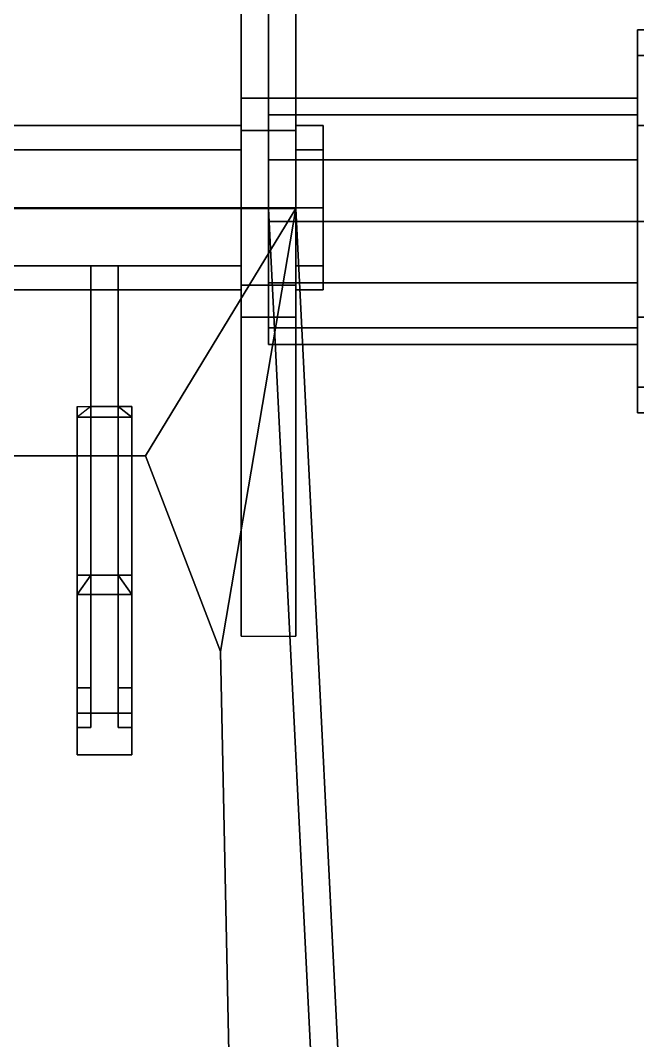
# Model space of a CAD drawing. Header units: millimetres. Extents: x -0.9 to 1, y -3.8 to 11.6.
# Drawn here: x 0.129 to 0.58, y -0.599 to 0.147 of the extents above; entities that cross this region are included whole.
import ezdxf

# ---------------------------------------------------------------- set-up
doc = ezdxf.new("R2010")
doc.units = ezdxf.units.MM
doc.layers.add('sleeve', color=5, linetype='Continuous')
doc.layers.add('wheels', color=2, linetype='Continuous')

msp = doc.modelspace()

# ---------------------------------------------------------------- linework, layer by layer
for points in [[(0.33001, 0.34953, 0.48167), (0.33001, 0.00953, 0.48167), (-0.33001, 0.00953, 0.48167), (-0.33001, 0.34953, 0.48167)], [(0.31001, 0.33, 0.77058), (0.33001, 0.34953, 0.77058), (0.33001, 0.00953, 0.77058), (0.31001, 0.00953, 0.77058)], [(0.33001, 0.34953, 0.50167), (0.31001, 0.33, 0.50167), (0.31001, 0.00953, 0.50167), (0.33001, 0.00953, 0.50167)], [(0.33001, 0.34953, 0.77058), (0.33001, 0.34953, 0.79058), (0.33001, 0.00953, 0.79058), (0.33001, 0.00953, 0.77058)], [(0.33001, 0.34953, 0.48167), (0.33001, 0.34953, 0.50167), (0.33001, 0.00953, 0.50167), (0.33001, 0.00953, 0.48167)], [(-0.29, 0.32913, 0.79058), (-0.29, 0.00953, 0.79058), (0.28999, 0.00953, 0.79058), (0.29, 0.32913, 0.79058)], [(0.29, 0.09, 0.95), (0.29, 0.32913, 0.79058), (0.28999, 0.00953, 0.79058)], [(0.33, 0.09, 0.95), (0.33001, 0.32913, 0.79058), (0.29, 0.32913, 0.79058), (0.29, 0.09, 0.95)], [(0.31001, 0.33, 0.50167), (0.31001, 0.33, 0.77058), (0.31001, 0.00953, 0.77058), (0.31001, 0.00953, 0.50167)], [(0.33, 0.00953, 0.79058), (0.33001, 0.32913, 0.79058), (0.33001, 0.32913, 0.79058), (0.33, 0.09, 0.95)], [(0.28999, 0.00953, 0.79058), (0.29, -0.07, 0.95), (0.29, 0.06657, 1.00657), (0.29, 0.09, 0.95)], [(0.33, 0.06657, 1.00657), (0.33, 0.09, 0.95), (0.29, 0.09, 0.95), (0.29, 0.06657, 1.00657)], [(0.33, 0.09, 0.95), (0.33, 0.06657, 1.00657), (0.33, 0.05243, 0.99243), (0.33, 0.07, 0.95)], [(0.33, 0.09, 0.95), (0.33, 0.09, 0.95), (0.33, 0.07, 0.95), (0.33, 0.05243, 0.90757)], [(0.33, 0.09, 0.95), (0.33, 0.09, 0.95), (0.33, 0.05243, 0.90757), (0.33, 0.00953, 0.79058)], [(0.33, 0.05243, 0.90757), (0.33, 0.07, 0.95), (0.35, 0.07, 0.95), (0.35, 0.05243, 0.90757)], [(0.33, 0.07, 0.95), (0.33, 0.05243, 0.99243), (0.35, 0.05243, 0.99243), (0.35, 0.07, 0.95)], [(0.35, 0.07, 0.95), (0.35, -0.03243, 0.90757), (0.35, 0.01, 0.89), (0.35, 0.05243, 0.90757)], [(0.35, 0.05243, 0.99243), (0.35, -0.05, 0.95), (0.35, -0.03243, 0.90757), (0.35, 0.07, 0.95)], [(0.29, -0.07, 0.95), (0.29, -0.04657, 1.00657), (0.29, 0.01, 1.03), (0.29, 0.06657, 1.00657)], [(0.33, 0.01, 1.03), (0.33, 0.06657, 1.00657), (0.29, 0.06657, 1.00657), (0.29, 0.01, 1.03)], [(0.33, 0.06657, 1.00657), (0.33, 0.01, 1.03), (0.33, 0.01, 1.01), (0.33, 0.05243, 0.99243)], [(0.33, 0.01, 0.89), (0.33, 0.05243, 0.90757), (0.35, 0.05243, 0.90757), (0.35, 0.01, 0.89)], [(0.33, 0.05243, 0.99243), (0.33, 0.01, 1.01), (0.35, 0.01, 1.01), (0.35, 0.05243, 0.99243)], [(0.33, 0.00953, 0.79058), (0.33, 0.00953, 0.79058), (0.33, 0.05243, 0.90757), (0.33, 0.01, 0.89)], [(0.35, 0.01, 1.01), (0.35, -0.03243, 0.99243), (0.35, -0.05, 0.95), (0.35, 0.05243, 0.99243)], [(-0.33001, 0.00953, 0.79058), (-0.22001, -0.17156, 0.74783), (0.22001, -0.17156, 0.74783), (0.33001, 0.00953, 0.79058)], [(-0.22001, -0.17156, 0.44995), (-0.33001, 0.00953, 0.48167), (0.33001, 0.00953, 0.48167), (0.22001, -0.17156, 0.44995)], [(0.33001, 0.00953, 0.79058), (0.22001, -0.17156, 0.74783), (0.27501, -0.31452, 0.71408), (0.33001, 0.00953, 0.79058)], [(0.22001, -0.17156, 0.44995), (0.33001, 0.00953, 0.48167), (0.33001, 0.00953, 0.48167), (0.27501, -0.31452, 0.4249)], [(0.33001, 0.00953, 0.79058), (0.27501, -0.31452, 0.71408), (0.30251, -1.63933, 0.40134), (0.41252, -1.63933, 0.40134)], [(0.27501, -0.31452, 0.4249), (0.33001, 0.00953, 0.48167), (0.41252, -1.63933, 0.19282), (0.30251, -1.63933, 0.19282)], [(0.29, -0.30326, 0.71674), (0.29, -0.07, 0.95), (0.29, -0.07, 0.95), (0.28999, 0.00953, 0.79058)], [(0.33, -0.04657, 1.00657), (0.33, 0.01, 1.03), (0.29, 0.01, 1.03), (0.29, -0.04657, 1.00657)], [(0.31001, 0.00953, 0.77058), (0.33001, 0.00953, 0.77058), (0.41252, -1.63933, 0.38134), (0.39252, -1.63933, 0.38134)], [(0.33001, 0.00953, 0.50167), (0.31001, 0.00953, 0.50167), (0.39252, -1.63933, 0.21282), (0.41252, -1.63933, 0.21282)], [(0.31001, 0.00953, 0.50167), (0.31001, 0.00953, 0.77058), (0.39252, -1.63933, 0.38134), (0.39252, -1.63933, 0.21282)], [(0.33, -0.03243, 0.90757), (0.33, 0.01, 0.89), (0.35, 0.01, 0.89), (0.35, -0.03243, 0.90757)], [(0.33, 0.01, 1.01), (0.33, -0.03243, 0.99243), (0.35, -0.03243, 0.99243), (0.35, 0.01, 1.01)], [(0.33, 0.01, 1.03), (0.33, -0.04657, 1.00657), (0.33, -0.03243, 0.99243), (0.33, 0.01, 1.01)], [(0.33, 0.00953, 0.79058), (0.33, 0.00953, 0.79058), (0.33, 0.01, 0.89), (0.33, -0.03243, 0.90757)], [(0.33, 0.00953, 0.79058), (0.33, 0.00953, 0.79058), (0.33, -0.07, 0.95), (0.33, -0.30326, 0.71674)], [(0.33, -0.07, 0.95), (0.33, -0.07, 0.95), (0.33001, 0.00953, 0.79058), (0.33, -0.03243, 0.90757)], [(0.33001, 0.00953, 0.77058), (0.33001, 0.00953, 0.79058), (0.41252, -1.63933, 0.40134), (0.41252, -1.63933, 0.38134)], [(0.33001, 0.00953, 0.48167), (0.33001, 0.00953, 0.50167), (0.41252, -1.63933, 0.21282), (0.41252, -1.63933, 0.19282)], [(0.33, -0.05, 0.95), (0.33, -0.03243, 0.90757), (0.35, -0.03243, 0.90757), (0.35, -0.05, 0.95)], [(0.33, -0.03243, 0.99243), (0.33, -0.05, 0.95), (0.35, -0.05, 0.95), (0.35, -0.03243, 0.99243)], [(0.33, -0.04657, 1.00657), (0.33, -0.07, 0.95), (0.33, -0.05, 0.95), (0.33, -0.03243, 0.99243)], [(0.33, -0.07, 0.95), (0.33, -0.07, 0.95), (0.33, -0.03243, 0.90757), (0.33, -0.05, 0.95)], [(0.33, -0.07, 0.95), (0.33, -0.04657, 1.00657), (0.29, -0.04657, 1.00657), (0.29, -0.07, 0.95)], [(0.33, -0.30326, 0.71674), (0.33, -0.07, 0.95), (0.29, -0.07, 0.95), (0.29, -0.30326, 0.71674)], [(-0.22001, -0.17156, 0.74783), (-0.22001, -0.17156, 0.44995), (0.22001, -0.17156, 0.44995), (0.22001, -0.17156, 0.74783)], [(0.22001, -0.17156, 0.74783), (0.22001, -0.17156, 0.44995), (0.27501, -0.31452, 0.4249), (0.27501, -0.31452, 0.71408)], [(0.27501, -0.31452, 0.71408), (0.27501, -0.31452, 0.4249), (0.30251, -1.63933, 0.19282), (0.30251, -1.63933, 0.40134)]]:
    msp.add_3dface(points)
at = {"layer": 'sleeve'}
for points in [[(0.29, 0.07, 0.95), (0.29, 0.05243, 0.90757), (0.08, 0.05243, 0.90757), (0.08, 0.07, 0.95)], [(0.29, 0.05243, 0.99243), (0.29, 0.07, 0.95), (0.08, 0.07, 0.95), (0.08, 0.05243, 0.99243)], [(0.29, 0.05243, 0.90757), (0.29, 0.01, 0.89), (0.08, 0.01, 0.89), (0.08, 0.05243, 0.90757)], [(0.29, 0.01, 1.01), (0.29, 0.05243, 0.99243), (0.08, 0.05243, 0.99243), (0.08, 0.01, 1.01)], [(0.29, 0.01, 0.89), (0.29, -0.03243, 0.90757), (0.08, -0.03243, 0.90757), (0.08, 0.01, 0.89)], [(0.29, -0.03243, 0.99243), (0.29, 0.01, 1.01), (0.08, 0.01, 1.01), (0.08, -0.03243, 0.99243)], [(0.29, -0.03243, 0.90757), (0.29, -0.05, 0.95), (0.08, -0.05, 0.95), (0.08, -0.03243, 0.90757)], [(0.29, -0.05, 0.95), (0.29, -0.03243, 0.99243), (0.08, -0.03243, 0.99243), (0.08, -0.05, 0.95)], [(0.18, -0.03243, 0.99243), (0.18, -0.05, 0.95), (0.18, -0.34107, 1.09542), (0.18, -0.2587, 1.2187)], [(0.18, -0.03243, 0.99243), (0.18, -0.03243, 0.99243), (0.18, -0.2587, 1.2187), (0.18, -0.13542, 1.30107)], [(0.18, -0.03243, 0.90757), (0.18, -0.03243, 0.90757), (0.18, -0.2587, 0.6813), (0.18, -0.34107, 0.80458)], [(0.18, -0.05, 0.95), (0.18, -0.03243, 0.90757), (0.18, -0.34107, 0.80458), (0.18, -0.37, 0.95)], [(0.2, -0.13542, 1.30107), (0.2, -0.03243, 0.99243), (0.18, -0.03243, 0.99243), (0.18, -0.13542, 1.30107)], [(0.2, -0.03243, 0.90757), (0.2, -0.2587, 0.6813), (0.18, -0.2587, 0.6813), (0.18, -0.03243, 0.90757)], [(0.2, -0.03243, 0.99243), (0.2, -0.03243, 0.99243), (0.2, -0.13542, 1.30107), (0.2, -0.2587, 1.2187)], [(0.2, -0.03243, 0.90757), (0.2, -0.05, 0.95), (0.2, -0.34107, 0.80458), (0.2, -0.2587, 0.6813)], [(0.2, -0.05, 0.95), (0.2, -0.03243, 0.99243), (0.2, -0.34107, 1.09542), (0.2, -0.37, 0.95)], [(0.2, -0.03243, 0.99243), (0.2, -0.03243, 0.99243), (0.2, -0.2587, 1.2187), (0.2, -0.34107, 1.09542)], [(0.18, -0.05, 0.95), (0.18, -0.05, 0.95), (0.18, -0.37, 0.95), (0.18, -0.34107, 1.09542)], [(0.2, -0.05, 0.95), (0.2, -0.05, 0.95), (0.2, -0.37, 0.95), (0.2, -0.34107, 0.80458)], [(0.17, -0.13542, 1.30107), (0.17, -0.2587, 1.2187), (0.17, -0.27284, 1.23284), (0.17, -0.14307, 1.31955)], [(0.17, -0.2587, 1.2187), (0.17, -0.13542, 1.30107), (0.18, -0.13542, 1.30107), (0.18, -0.2587, 1.2187)], [(0.21, -0.14307, 1.31955), (0.2, -0.13542, 1.30107), (0.18, -0.13542, 1.30107), (0.17, -0.14307, 1.31955)], [(0.21, -0.13542, 1.30107), (0.21, -0.2587, 1.2187), (0.2, -0.2587, 1.2187), (0.2, -0.13542, 1.30107)], [(0.21, -0.14307, 1.31955), (0.21, -0.13542, 1.30107), (0.2, -0.13542, 1.30107), (0.21, -0.14307, 1.31955)], [(0.21, -0.2587, 1.2187), (0.21, -0.13542, 1.30107), (0.21, -0.14307, 1.31955), (0.21, -0.27284, 1.23284)], [(0.21, -0.27284, 1.23284), (0.21, -0.14307, 1.31955), (0.17, -0.14307, 1.31955), (0.17, -0.27284, 1.23284)], [(0.17, -0.2587, 1.2187), (0.17, -0.34107, 1.09542), (0.17, -0.35955, 1.10307), (0.17, -0.27284, 1.23284)], [(0.17, -0.34107, 1.09542), (0.17, -0.2587, 1.2187), (0.18, -0.2587, 1.2187), (0.18, -0.34107, 1.09542)], [(0.17, -0.34107, 0.80458), (0.17, -0.2587, 0.6813), (0.17, -0.27284, 0.66716), (0.17, -0.35955, 0.79693)], [(0.17, -0.2587, 0.6813), (0.17, -0.34107, 0.80458), (0.18, -0.34107, 0.80458), (0.18, -0.2587, 0.6813)], [(0.2, -0.2587, 0.6813), (0.21, -0.27284, 0.66716), (0.17, -0.27284, 0.66716), (0.18, -0.2587, 0.6813)], [(0.18, -0.2587, 0.6813), (0.17, -0.27284, 0.66716), (0.17, -0.27284, 0.66716), (0.17, -0.2587, 0.6813)], [(0.21, -0.2587, 1.2187), (0.21, -0.34107, 1.09542), (0.2, -0.34107, 1.09542), (0.2, -0.2587, 1.2187)], [(0.21, -0.34107, 0.80458), (0.21, -0.2587, 0.6813), (0.2, -0.2587, 0.6813), (0.2, -0.34107, 0.80458)], [(0.21, -0.2587, 0.6813), (0.21, -0.27284, 0.66716), (0.21, -0.27284, 0.66716), (0.2, -0.2587, 0.6813)], [(0.21, -0.2587, 0.6813), (0.21, -0.34107, 0.80458), (0.21, -0.35955, 0.79693), (0.21, -0.27284, 0.66716)], [(0.21, -0.34107, 1.09542), (0.21, -0.2587, 1.2187), (0.21, -0.27284, 1.23284), (0.21, -0.35955, 1.10307)], [(0.21, -0.35955, 1.10307), (0.21, -0.27284, 1.23284), (0.17, -0.27284, 1.23284), (0.17, -0.35955, 1.10307)], [(0.21, -0.27284, 0.66716), (0.21, -0.35955, 0.79693), (0.17, -0.35955, 0.79693), (0.17, -0.27284, 0.66716)], [(0.17, -0.34107, 1.09542), (0.17, -0.37, 0.95), (0.17, -0.39, 0.95), (0.17, -0.35955, 1.10307)], [(0.17, -0.37, 0.95), (0.17, -0.34107, 1.09542), (0.18, -0.34107, 1.09542), (0.18, -0.37, 0.95)], [(0.17, -0.37, 0.95), (0.17, -0.34107, 0.80458), (0.17, -0.35955, 0.79693), (0.17, -0.39, 0.95)], [(0.17, -0.34107, 0.80458), (0.17, -0.37, 0.95), (0.18, -0.37, 0.95), (0.18, -0.34107, 0.80458)], [(0.21, -0.34107, 1.09542), (0.21, -0.37, 0.95), (0.2, -0.37, 0.95), (0.2, -0.34107, 1.09542)], [(0.21, -0.37, 0.95), (0.21, -0.34107, 0.80458), (0.2, -0.34107, 0.80458), (0.2, -0.37, 0.95)], [(0.21, -0.34107, 0.80458), (0.21, -0.37, 0.95), (0.21, -0.39, 0.95), (0.21, -0.35955, 0.79693)], [(0.21, -0.37, 0.95), (0.21, -0.34107, 1.09542), (0.21, -0.35955, 1.10307), (0.21, -0.39, 0.95)], [(0.21, -0.39, 0.95), (0.21, -0.35955, 1.10307), (0.17, -0.35955, 1.10307), (0.17, -0.39, 0.95)], [(0.21, -0.35955, 0.79693), (0.21, -0.39, 0.95), (0.17, -0.39, 0.95), (0.17, -0.35955, 0.79693)]]:
    msp.add_3dface(points, dxfattribs=at)
at = {"layer": 'wheels'}
for points in [[(0.66, 0.12124, 0.74), (0.66, 0.14, 0.67), (0.58, 0.14, 0.67), (0.58, 0.12124, 0.74)], [(0.66, 0.14, 0.67), (0.66, 0.12124, 0.6), (0.58, 0.12124, 0.6), (0.58, 0.14, 0.67)], [(0.58, 0.12124, 0.74), (0.58, 0.14, 0.67), (0.58, 0.09, 0.67), (0.58, 0.07794, 0.715)], [(0.58, 0.14, 0.67), (0.58, 0.12124, 0.6), (0.58, 0.07794, 0.625), (0.58, 0.09, 0.67)], [(0.66, 0.07, 0.79124), (0.66, 0.12124, 0.74), (0.58, 0.12124, 0.74), (0.58, 0.07, 0.79124)], [(0.66, 0.12124, 0.6), (0.66, 0.07, 0.54876), (0.58, 0.07, 0.54876), (0.58, 0.12124, 0.6)], [(0.58, 0.07, 0.79124), (0.58, 0.12124, 0.74), (0.58, 0.07794, 0.715), (0.58, 0.045, 0.74794)], [(0.58, 0.12124, 0.6), (0.58, 0.07, 0.54876), (0.58, 0.045, 0.59206), (0.58, 0.07794, 0.625)], [(0.58, 0.07794, 0.715), (0.58, 0.09, 0.67), (0.31, 0.09, 0.67), (0.31, 0.07794, 0.715)], [(0.58, 0.09, 0.67), (0.58, 0.07794, 0.625), (0.31, 0.07794, 0.625), (0.31, 0.09, 0.67)], [(0.58, 0.045, 0.74794), (0.58, 0.07794, 0.715), (0.31, 0.07794, 0.715), (0.31, 0.045, 0.74794)], [(0.58, 0.07794, 0.625), (0.58, 0.045, 0.59206), (0.31, 0.045, 0.59206), (0.31, 0.07794, 0.625)], [(0.66, 0, 0.81), (0.66, 0.07, 0.79124), (0.58, 0.07, 0.79124), (0.58, 0, 0.81)], [(0.66, 0.07, 0.54876), (0.66, 0, 0.53), (0.58, 0, 0.53), (0.58, 0.07, 0.54876)], [(0.58, 0, 0.81), (0.58, 0.07, 0.79124), (0.58, 0.045, 0.74794), (0.58, 0, 0.76)], [(0.58, 0.07, 0.54876), (0.58, 0, 0.53), (0.58, 0, 0.58), (0.58, 0.045, 0.59206)], [(0.58, 0, 0.76), (0.58, 0.045, 0.74794), (0.31, 0.045, 0.74794), (0.31, 0, 0.76)], [(0.58, 0.045, 0.59206), (0.58, 0, 0.58), (0.31, 0, 0.58), (0.31, 0.045, 0.59206)], [(0.66, -0.07, 0.79124), (0.66, 0, 0.81), (0.58, 0, 0.81), (0.58, -0.07, 0.79124)], [(0.66, 0, 0.53), (0.66, -0.07, 0.54876), (0.58, -0.07, 0.54876), (0.58, 0, 0.53)], [(0.58, -0.07, 0.79124), (0.58, 0, 0.81), (0.58, 0, 0.76), (0.58, -0.045, 0.74794)], [(0.58, -0.045, 0.74794), (0.58, 0, 0.76), (0.31, 0, 0.76), (0.31, -0.045, 0.74794)], [(0.58, 0, 0.58), (0.58, -0.045, 0.59206), (0.31, -0.045, 0.59206), (0.31, 0, 0.58)], [(0.58, 0, 0.53), (0.58, -0.07, 0.54876), (0.58, -0.045, 0.59206), (0.58, 0, 0.58)], [(0.58, -0.07794, 0.715), (0.58, -0.045, 0.74794), (0.31, -0.045, 0.74794), (0.31, -0.07794, 0.715)], [(0.58, -0.045, 0.59206), (0.58, -0.07794, 0.625), (0.31, -0.07794, 0.625), (0.31, -0.045, 0.59206)], [(0.58, -0.07, 0.54876), (0.58, -0.12124, 0.6), (0.58, -0.07794, 0.625), (0.58, -0.045, 0.59206)], [(0.58, -0.12124, 0.74), (0.58, -0.07, 0.79124), (0.58, -0.045, 0.74794), (0.58, -0.07794, 0.715)], [(0.66, -0.12124, 0.74), (0.66, -0.07, 0.79124), (0.58, -0.07, 0.79124), (0.58, -0.12124, 0.74)], [(0.66, -0.07, 0.54876), (0.66, -0.12124, 0.6), (0.58, -0.12124, 0.6), (0.58, -0.07, 0.54876)], [(0.58, -0.09, 0.67), (0.58, -0.07794, 0.715), (0.31, -0.07794, 0.715), (0.31, -0.09, 0.67)], [(0.58, -0.07794, 0.625), (0.58, -0.09, 0.67), (0.31, -0.09, 0.67), (0.31, -0.07794, 0.625)], [(0.58, -0.12124, 0.6), (0.58, -0.14, 0.67), (0.58, -0.09, 0.67), (0.58, -0.07794, 0.625)], [(0.58, -0.14, 0.67), (0.58, -0.12124, 0.74), (0.58, -0.07794, 0.715), (0.58, -0.09, 0.67)], [(0.66, -0.14, 0.67), (0.66, -0.12124, 0.74), (0.58, -0.12124, 0.74), (0.58, -0.14, 0.67)], [(0.66, -0.12124, 0.6), (0.66, -0.14, 0.67), (0.58, -0.14, 0.67), (0.58, -0.12124, 0.6)]]:
    msp.add_3dface(points, dxfattribs=at)

doc.saveas('drawing.dxf')
